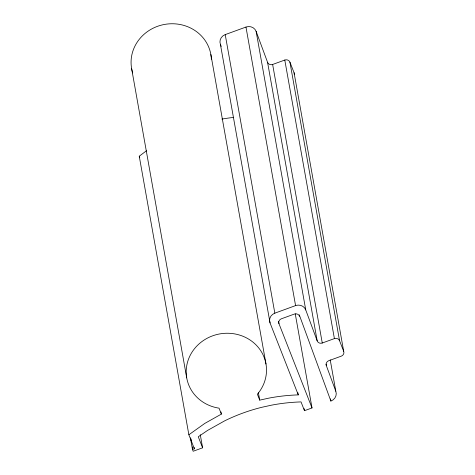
<?xml version="1.0" encoding="UTF-8"?>
<svg xmlns="http://www.w3.org/2000/svg" width="475" height="475" viewBox="0 0 475 475"><rect width="100%" height="100%" fill="white"/><g stroke="black" fill="none" stroke-linecap="round" stroke-linejoin="round"><path stroke-width="0.71" d="M200.272 434.69L202.611 447.812L193.177 451.25L192.488 449.492L194.376 448.81L188.866 434.767L139.246 156.216L146.49 150.753M188.866 434.767L204.796 423.409L221.374 414.105L220.982 411.92M221.374 414.105L219.034 408.15L217.77 407.954A40.238 37.62 -10.1 0 1 194.513 348.674L196.11 346.809A40.238 37.62 -10.1 0 1 232.465 333.563L234.941 333.943A40.238 37.62 -10.1 0 1 258.198 393.223L257.379 394.173L259.718 400.134L268.749 398.151A174.242 162.883 -10.1 0 1 298.276 394.891L270.043 322.929L220.424 44.383A8.045 7.523 -10.1 0 1 225.215 34.61L245.967 27.051A7.903 7.386 -10.1 0 1 256.126 31.368L267.567 62.308L317.181 340.86A3.948 3.693 -10.1 0 0 322.264 343.021L334.4 338.598A4.026 3.764 -10.1 0 1 339.554 340.729L343.68 351.262A4.026 3.764 -10.1 0 1 341.287 356.149L328.801 360.697A4.103 3.836 -10.1 0 0 326.331 365.608L335.813 391.246A8.2 7.665 -10.1 0 1 330.879 401.066L299.268 314.812M267.567 62.308A3.948 3.693 -10.1 0 0 272.644 64.469L284.786 60.046A4.026 3.764 -10.1 0 1 289.934 62.183L294.067 72.717L343.68 351.262M270.043 322.929A8.045 7.523 -10.1 0 1 274.835 313.162L295.581 305.597A7.903 7.386 -10.1 0 1 305.746 309.92L317.181 340.86M202.611 447.812L198.277 436.762L207.551 430.433L224.711 420.82A174.242 162.883 -10.1 0 1 261.82 407.295L271.504 405.169A174.242 162.883 -10.1 0 1 301.031 401.915L304.469 410.691L312.016 407.942L295.26 313.874M220.424 44.383L221.231 46.437M278.576 321.504L278.967 323.689L312.016 407.942M139.246 156.216L139.775 157.552M289.934 62.183L339.554 340.729M284.786 60.046L334.4 338.598M330.226 359.89L335.813 391.246M326.076 364.153L326.331 365.608M272.644 64.469L322.264 343.021M330.493 398.881L330.879 401.066M256.126 31.368L305.746 309.92M245.967 27.051L295.581 305.597M304.083 408.506L304.469 410.691M297.884 392.706L298.276 394.891M225.215 34.61L274.835 313.162M210.864 54.524L265.994 364.022M258.418 392.843L259.718 400.134M131.587 68.376L186.717 377.874M194.115 447.349L194.376 448.81M190.968 438.853L191.229 440.313M192.399 446.874L192.66 448.335M190.41 437.825L192.488 449.492M294.067 72.717A4.026 3.764 -10.1 0 1 294.251 74.652M221.92 119.088A174.242 162.883 -10.1 0 1 233.13 117.462M299.529 316.273A4.026 3.764 -10.1 0 0 294.352 314.07L281.36 318.802A4.026 3.764 -10.1 0 0 278.967 323.689M211.363 59.221A40.238 37.62 -10.1 0 0 179.811 24.445L177.329 24.065A40.238 37.62 -10.1 0 0 140.98 37.311L139.383 39.176A40.238 37.62 -10.1 0 0 132.709 72.966"/></g></svg>
